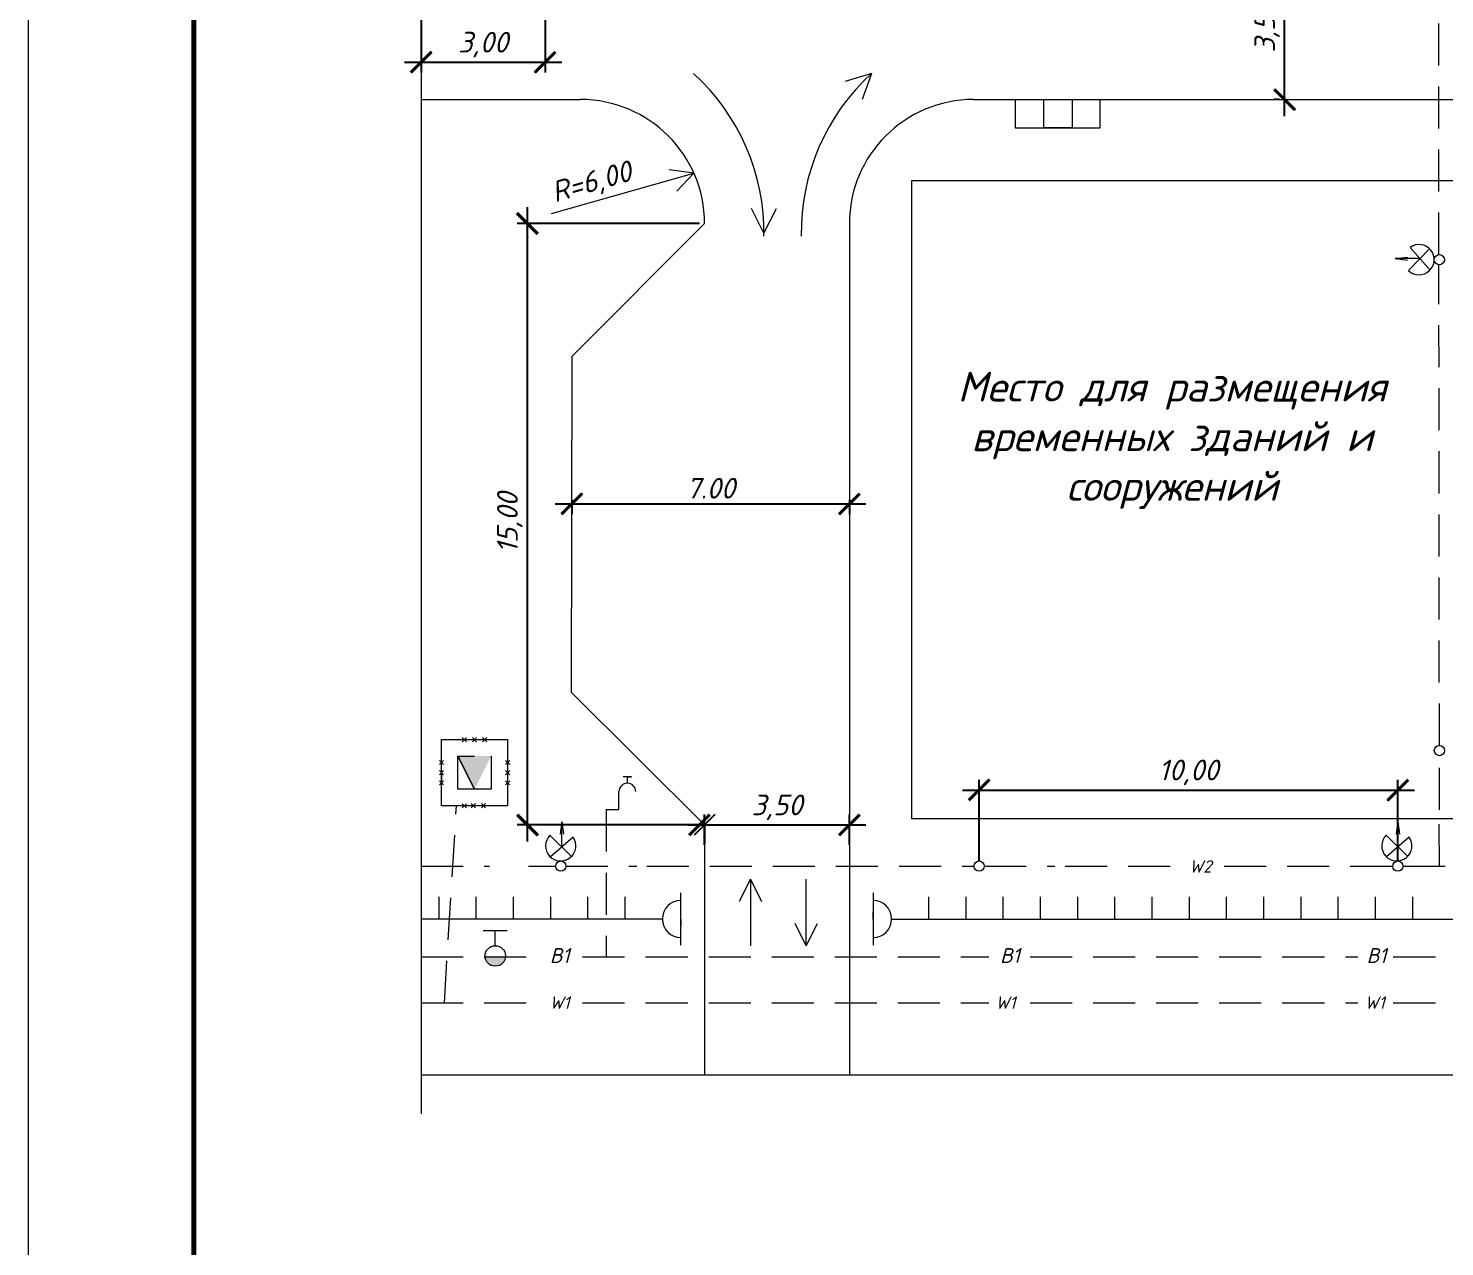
# Model space of a CAD drawing. Header units: millimetres. Extents: x 27137 to 30937, y -4667 to -569.
# Drawn here: x 29377.2 to 29548.5, y -3015.9 to -2868.6 of the extents above; entities that cross this region are included whole.
import ezdxf

# ---------------------------------------------------------------- set-up
doc = ezdxf.new("R2010")
doc.units = ezdxf.units.MM
doc.header["$LTSCALE"] = 0.4
doc.linetypes.add('ACAD_ISO02W100', pattern=[15, 12, -3])
doc.linetypes.add('штриховаяX2', pattern=[38.1, 25.4, -12.7])
doc.layers.add('здания', color=7, linetype='Continuous', lineweight=40)
doc.styles.add('Isocpeur', font='isocpeui.ttf', dxfattribs={"height": 2.5})
doc.styles.get("Standard").update_dxf_attribs({"font": 'isocpeui.ttf', "height": 2.5})
doc.dimstyles.new('06', dxfattribs={"dimtxt": 2.5, "dimasz": 2.5, "dimexe": 1.25, "dimexo": 0.625, "dimtad": 1, "dimdec": 0, "dimlfac": 200, "dimtxsty": 'Standard', "dimblk": 'OBLIQUE', "dimcen": 2.5, "dimdle": 2, "dimadec": 0, "dimazin": 0, "dimtfac": 1, "dimtdec": 0, "dimtmove": 0, "dimatfit": 3, "dimldrblk": 'OBLIQUE', "dimfxl": 1, "dimarcsym": 0})

# ---------------------------------------------------------------- blocks, each defined once
blk = doc.blocks.new('_Oblique')
at = {"color": 0, "linetype": 'ByBlock', "lineweight": -2}
blk.add_line((-0.5, -0.5), (0.5, 0.5), dxfattribs=at)
blk = doc.blocks.new('*D551')
at = {"color": 0, "lineweight": -2, "transparency": 16777216}
for p, q in [((29529.12, -2879.23), (29529.12, -2857.73)), ((29528.49, -2859.73), (29527.87, -2859.73)), ((29528.49, -2877.23), (29527.87, -2877.23))]:
    blk.add_line(p, q, dxfattribs=at)
at = {"layer": 'Defpoints', "color": 0, "transparency": 16777216}
for p in [(29529.12, -2859.73), (29529.12, -2859.73), (29529.12, -2877.23)]:
    blk.add_point(p, dxfattribs=at)
at = {"color": 0, "lineweight": -2, "transparency": 16777216, "xscale": 2.5, "yscale": 2.5, "zscale": 2.5}
for p, rotation in [((29529.12, -2859.73), 90), ((29529.12, -2877.23), 270)]:
    blk.add_blockref('_Oblique', p, dxfattribs=dict(at, rotation=rotation))
at = {"color": 0, "lineweight": 15, "transparency": 16777216, "insert": (29526.99, -2868.48), "char_height": 2.5, "attachment_point": 5, "rotation": 90, "style": 'Isocpeur'}
blk.add_mtext('3,50', dxfattribs=at)
blk = doc.blocks.new('*D552')
at = {"color": 0, "lineweight": -2, "transparency": 16777216}
for p, q in [((29424.73, -2855.35), (29424.73, -2873.97)), ((29439.72, -2855.35), (29439.72, -2873.97)), ((29422.73, -2872.72), (29441.72, -2872.72))]:
    blk.add_line(p, q, dxfattribs=at)
at = {"layer": 'Defpoints', "color": 0, "transparency": 16777216}
for p in [(29424.73, -2854.73), (29439.72, -2854.73), (29439.72, -2872.72)]:
    blk.add_point(p, dxfattribs=at)
at = {"color": 0, "lineweight": -2, "transparency": 16777216, "xscale": 2.5, "yscale": 2.5, "zscale": 2.5, "rotation": 180}
blk.add_blockref('_Oblique', (29424.73, -2872.72), dxfattribs=at)
at = {"color": 0, "lineweight": -2, "transparency": 16777216, "xscale": 2.5, "yscale": 2.5, "zscale": 2.5}
blk.add_blockref('_Oblique', (29439.72, -2872.72), dxfattribs=at)
at = {"color": 0, "lineweight": 15, "transparency": 16777216, "insert": (29432.22, -2870.59), "char_height": 2.5, "attachment_point": 5, "style": 'Isocpeur'}
blk.add_mtext('3,00', dxfattribs=at)
blk = doc.blocks.new('*D521')
at = {"color": 0, "lineweight": -2, "transparency": 16777216}
for p, q in [((29492.17, -2969.28), (29492.17, -2959.46)), ((29542.81, -2969.28), (29542.81, -2959.46)), ((29490.17, -2960.71), (29544.81, -2960.71))]:
    blk.add_line(p, q, dxfattribs=at)
at = {"layer": 'Defpoints', "color": 0, "transparency": 16777216}
for p in [(29542.81, -2960.71), (29492.17, -2969.9), (29542.81, -2969.9)]:
    blk.add_point(p, dxfattribs=at)
at = {"color": 0, "lineweight": -2, "transparency": 16777216, "xscale": 2.5, "yscale": 2.5, "zscale": 2.5, "rotation": 180}
blk.add_blockref('_Oblique', (29492.17, -2960.71), dxfattribs=at)
at = {"color": 0, "lineweight": -2, "transparency": 16777216, "xscale": 2.5, "yscale": 2.5, "zscale": 2.5}
blk.add_blockref('_Oblique', (29542.81, -2960.71), dxfattribs=at)
at = {"color": 0, "lineweight": 15, "transparency": 16777216, "insert": (29517.49, -2958.58), "char_height": 2.5, "attachment_point": 5, "style": 'Isocpeur'}
blk.add_mtext('10,00', dxfattribs=at)
blk = doc.blocks.new('*D522')
at = {"color": 0, "lineweight": -2, "transparency": 16777216}
for p, q in [((29459, -2967.33), (29459, -2963.68)), ((29476.5, -2967.33), (29476.5, -2963.68)), ((29457, -2964.93), (29478.5, -2964.93))]:
    blk.add_line(p, q, dxfattribs=at)
at = {"layer": 'Defpoints', "color": 0, "transparency": 16777216}
for p in [(29476.5, -2964.93), (29459, -2967.95), (29476.5, -2967.95)]:
    blk.add_point(p, dxfattribs=at)
at = {"color": 0, "lineweight": -2, "transparency": 16777216, "xscale": 2.5, "yscale": 2.5, "zscale": 2.5, "rotation": 180}
blk.add_blockref('_Oblique', (29459, -2964.93), dxfattribs=at)
at = {"color": 0, "lineweight": -2, "transparency": 16777216, "xscale": 2.5, "yscale": 2.5, "zscale": 2.5}
blk.add_blockref('_Oblique', (29476.5, -2964.93), dxfattribs=at)
at = {"color": 0, "lineweight": 15, "transparency": 16777216, "insert": (29467.75, -2962.8), "char_height": 2.5, "attachment_point": 5, "style": 'Isocpeur'}
blk.add_mtext('3,50', dxfattribs=at)
blk = doc.blocks.new('*D564')
at = {"color": 0, "lineweight": -2, "transparency": 16777216}
for p, q in [((29437.58, -2966.93), (29437.58, -2890.23)), ((29458.37, -2892.23), (29436.33, -2892.23)), ((29458.37, -2964.93), (29436.33, -2964.93))]:
    blk.add_line(p, q, dxfattribs=at)
at = {"layer": 'Defpoints', "color": 0, "transparency": 16777216}
for p in [(29437.58, -2892.23), (29459, -2892.23), (29459, -2964.93)]:
    blk.add_point(p, dxfattribs=at)
at = {"color": 0, "lineweight": -2, "transparency": 16777216, "xscale": 2.5, "yscale": 2.5, "zscale": 2.5}
for p, rotation in [((29437.58, -2892.23), 90), ((29437.58, -2964.93), 270)]:
    blk.add_blockref('_Oblique', p, dxfattribs=dict(at, rotation=rotation))
at = {"color": 0, "lineweight": 15, "transparency": 16777216, "insert": (29435.45, -2928.42), "char_height": 2.5, "attachment_point": 5, "rotation": 90, "style": 'Isocpeur'}
blk.add_mtext('15,00', dxfattribs=at)
blk = doc.blocks.new('_ArchTick')
at = {"color": 0, "linetype": 'ByBlock', "const_width": 0.15}
blk.add_lwpolyline([(-0.5, -0.5), (0.5, 0.5)], dxfattribs=at)
blk = doc.blocks.new('*D550')
at = {"color": 0, "lineweight": -2, "transparency": 16777216}
for p, q in [((29440.93, -2926.11), (29478.5, -2926.11)), ((29442.93, -2925.64), (29442.93, -2927.36)), ((29476.5, -2925.64), (29476.5, -2927.36))]:
    blk.add_line(p, q, dxfattribs=at)
at = {"layer": 'Defpoints', "color": 0, "transparency": 16777216}
for p in [(29442.93, -2925.02), (29476.5, -2925.02), (29476.5, -2926.11)]:
    blk.add_point(p, dxfattribs=at)
at = {"color": 0, "lineweight": -2, "transparency": 16777216, "xscale": 2.5, "yscale": 2.5, "zscale": 2.5, "rotation": 180}
blk.add_blockref('_Oblique', (29442.93, -2926.11), dxfattribs=at)
at = {"color": 0, "lineweight": -2, "transparency": 16777216, "xscale": 2.5, "yscale": 2.5, "zscale": 2.5}
blk.add_blockref('_Oblique', (29476.5, -2926.11), dxfattribs=at)
at = {"color": 0, "lineweight": 15, "transparency": 16777216, "insert": (29459.71, -2924.22), "char_height": 2.5, "attachment_point": 5, "style": 'Isocpeur'}
blk.add_mtext('7.00', dxfattribs=at)

msp = doc.modelspace()

# ---------------------------------------------------------------- hatches: boundary and pattern name
at = {"lineweight": 15}
h = msp.add_hatch(color=256, dxfattribs=at)
h.dxf.hatch_style = 1
h.paths.add_polyline_path([(29431.1806, -2956.6121), (29429.1806, -2956.6121), (29431.1806, -2960.6121), (29431.1806, -2958.6121)])
h.paths.add_polyline_path([(29433.1806, -2956.6121), (29431.1806, -2956.6121), (29431.1806, -2958.6121), (29431.1806, -2960.6121)])
msp.add_hatch(color=256, dxfattribs=at).paths.add_polyline_path([(29434.93, -2980.7682), (29433.6929, -2980.7682), (29432.4557, -2980.7682, 1)])

# ---------------------------------------------------------------- linework, layer by layer
at = {"lineweight": 15, "ltscale": 0.5}
for p, q in [((29424.7253, -2775.3688), (29424.7253, -2995.1564)), ((29424.7253, -2859.7279), (29424.7253, -2877.2279)), ((29424.7253, -2859.7279), (29424.7253, -2877.2279)), ((29424.7253, -2877.2279), (29443.9963, -2877.2279)), ((29424.7253, -2877.2279), (29424.7253, -2954.6358)), ((29491.4963, -2877.2279), (29558.4382, -2877.2279)), ((29522.9236, -2877.2279), (29522.9236, -2877.2279)), ((29458.9963, -2892.2279), (29442.9263, -2908.3144)), ((29476.4963, -2892.2279), (29476.4963, -2995.1564)), ((29544.0978, -2897.9008), (29546.6478, -2895.2835)), ((29544.3054, -2895.1094), (29546.7041, -2897.8435)), ((29476.4963, -2896.167), (29476.4963, -2896.167)), ((29542.4846, -2896.4661), (29543.9546, -2896.2719)), ((29545.4957, -2896.4661), (29542.4846, -2896.4661)), ((29542.4846, -2896.4661), (29543.951, -2896.6575)), ((29442.9263, -2908.3144), (29442.8808, -2948.895)), ((29458.9963, -2964.9288), (29442.8808, -2948.895)), ((29450.1559, -2959.11), (29449.1559, -2959.11)), ((29449.6559, -2959.8862), (29449.6559, -2959.11)), ((29449.6559, -2959.11), (29450.1559, -2959.11)), ((29448.6428, -2963.0799), (29448.6428, -2960.8992)), ((29447.0903, -2963.0799), (29448.6428, -2963.0799)), ((29542.8099, -2966.9155), (29542.8099, -2962.7167)), ((29542.8099, -2962.7167), (29542.8099, -2964.8161)), ((29441.7309, -2964.5707), (29441.5395, -2966.037)), ((29441.7309, -2967.5817), (29441.7309, -2964.5707)), ((29441.7309, -2964.5707), (29441.925, -2966.0406)), ((29458.9963, -2964.9288), (29458.9963, -2995.1564)), ((29542.8099, -2964.5707), (29542.6184, -2966.037)), ((29542.8099, -2967.5817), (29542.8099, -2964.5707)), ((29542.8099, -2964.5707), (29543.004, -2966.0406)), ((29440.2961, -2966.1839), (29442.9134, -2968.7338)), ((29443.0876, -2966.3914), (29440.3535, -2968.7902)), ((29541.3751, -2966.1838), (29543.9924, -2968.7338)), ((29544.1666, -2966.3914), (29541.4325, -2968.7902)), ((29424.7253, -2994.875), (29424.7253, -2999.875)), ((29424.7253, -2994.875), (29424.7253, -2999.875)), ((29424.7253, -2995.1564), (29672.9378, -2995.1564))]:
    msp.add_line(p, q, dxfattribs=at)
at = {"linetype": 'штриховаяX2', "lineweight": 15, "ltscale": 0.5}
for p, q in [((29547.7656, -2895.9776), (29547.7276, -2857.6785)), ((29547.8246, -2955.3219), (29547.7668, -2897.2068)), ((29547.8323, -2963.1054), (29547.8258, -2956.5552)), ((29427.542, -2986.428), (29428.9997, -2962.6121)), ((29447.0903, -2963.0799), (29447.0903, -2980.8602)), ((29547.8227, -2969.915), (29547.8171, -2964.3386)), ((29424.7253, -2969.915), (29432.9843, -2969.915)), ((29437.7037, -2969.915), (29438.2478, -2969.915)), ((29438.2478, -2969.915), (29440.9869, -2969.915)), ((29442.2199, -2969.915), (29450.7833, -2969.915)), ((29452.0165, -2969.915), (29491.5575, -2969.915)), ((29492.7906, -2969.915), (29501.354, -2969.915)), ((29502.5872, -2969.915), (29517.0916, -2969.915)), ((29521.8109, -2969.915), (29542.1933, -2969.915)), ((29543.4264, -2969.915), (29551.9898, -2969.915)), ((29424.7253, -2980.8602), (29438.2478, -2980.8602)), ((29444.2499, -2980.8602), (29493.3505, -2980.8602)), ((29498.3557, -2980.8602), (29537.981, -2980.8602)), ((29542.2564, -2980.8602), (29558.4382, -2980.8602)), ((29424.7253, -2986.428), (29438.2478, -2986.428)), ((29444.2499, -2986.428), (29493.3505, -2986.428)), ((29498.3557, -2986.428), (29537.981, -2986.428)), ((29542.2564, -2986.428), (29558.4382, -2986.428))]:
    msp.add_line(p, q, dxfattribs=at)
at = {"lineweight": 15}
for p, q in [((29479.1853, -2874.066), (29475.9803, -2875.0547)), ((29479.1853, -2874.066), (29478.0532, -2877.2233)), ((29496.5565, -2877.2279), (29496.5565, -2880.6685)), ((29499.9971, -2880.6685), (29499.9971, -2877.2279)), ((29503.4378, -2877.2279), (29503.4378, -2880.6685)), ((29506.8241, -2880.6685), (29506.8241, -2877.2279)), ((29496.5565, -2880.6685), (29506.8241, -2880.6685)), ((29503.4378, -2880.6685), (29499.9971, -2880.6685)), ((29440.4878, -2891.0074), (29457.6977, -2886.123)), ((29457.6977, -2886.123), (29454.7253, -2885.7466)), ((29457.6977, -2886.123), (29455.624, -2888.2927)), ((29466.1734, -2893.3864), (29464.6734, -2890.3864)), ((29466.1734, -2893.3864), (29467.6734, -2890.3864)), ((29427.1806, -2954.6121), (29435.1806, -2954.6121)), ((29427.1806, -2962.6121), (29427.1806, -2954.6121)), ((29429.7028, -2954.3621), (29430.2028, -2954.8621)), ((29430.2028, -2954.3621), (29429.7028, -2954.8621)), ((29430.9306, -2954.3621), (29431.4306, -2954.8621)), ((29431.4306, -2954.3621), (29430.9306, -2954.8621)), ((29432.1606, -2954.3621), (29432.6606, -2954.8621)), ((29432.6606, -2954.3621), (29432.1606, -2954.8621)), ((29435.1806, -2954.6121), (29435.1806, -2962.6121)), ((29429.1806, -2960.6121), (29429.1806, -2956.6121)), ((29429.1806, -2956.6121), (29431.1806, -2956.6121)), ((29431.1806, -2960.6121), (29429.1806, -2956.6121)), ((29429.1806, -2956.6121), (29431.1806, -2960.6121)), ((29433.1806, -2956.6121), (29433.1806, -2960.6121)), ((29426.9306, -2957.1321), (29427.4306, -2957.6321)), ((29427.4306, -2957.1321), (29426.9306, -2957.6321)), ((29426.9306, -2958.3621), (29427.4306, -2958.8621)), ((29427.4306, -2958.3621), (29426.9306, -2958.8621)), ((29427.1806, -2958.6121), (29427.1806, -2957.3821)), ((29427.1806, -2958.6121), (29427.1806, -2959.8421)), ((29434.9306, -2957.1321), (29435.4306, -2957.6321)), ((29435.4306, -2957.1321), (29434.9306, -2957.6321)), ((29434.9306, -2957.6321), (29434.9306, -2957.6321)), ((29434.9306, -2958.3621), (29435.4306, -2958.8621)), ((29435.4306, -2958.3621), (29434.9306, -2958.8621)), ((29426.9306, -2959.5921), (29427.4306, -2960.0921)), ((29427.4306, -2959.5921), (29426.9306, -2960.0921)), ((29427.1806, -2959.8421), (29427.1806, -2959.8421)), ((29434.9306, -2958.8621), (29434.9306, -2958.8621)), ((29434.9306, -2959.5921), (29435.4306, -2960.0921)), ((29435.4306, -2959.5921), (29434.9306, -2960.0921)), ((29434.9306, -2960.0921), (29434.9306, -2960.0921)), ((29431.1806, -2960.6121), (29429.1806, -2960.6121)), ((29433.1806, -2960.6121), (29431.1806, -2960.6121)), ((29435.1806, -2962.6121), (29427.1806, -2962.6121)), ((29429.7028, -2962.3621), (29430.2028, -2962.8621)), ((29430.2028, -2962.3621), (29429.7028, -2962.8621)), ((29430.7798, -2962.3467), (29431.2798, -2962.8467)), ((29431.2798, -2962.3467), (29430.7798, -2962.8467)), ((29431.0298, -2962.5967), (29432.2598, -2962.5967)), ((29432.0098, -2962.3467), (29432.5098, -2962.8467)), ((29432.5098, -2962.3467), (29432.0098, -2962.8467)), ((29464.525, -2971.4689), (29463.175, -2974.1689)), ((29464.525, -2971.4689), (29464.525, -2979.5616)), ((29464.525, -2971.4689), (29464.525, -2975.9689)), ((29464.525, -2971.4689), (29464.525, -2974.1689)), ((29464.525, -2971.4689), (29465.875, -2974.1689)), ((29471.2766, -2979.5616), (29471.2766, -2971.4689)), ((29426.887, -2976.3042), (29426.887, -2973.6042)), ((29426.887, -2976.3042), (29426.887, -2973.6042)), ((29431.387, -2976.3042), (29431.387, -2973.6042)), ((29431.387, -2976.3042), (29431.387, -2973.6042)), ((29435.887, -2976.3042), (29435.887, -2973.6042)), ((29435.887, -2976.3042), (29435.887, -2973.6042)), ((29435.887, -2976.3042), (29435.887, -2973.6042)), ((29435.887, -2976.3042), (29435.887, -2973.6042)), ((29435.887, -2976.3042), (29435.887, -2973.6042)), ((29435.887, -2976.3042), (29435.887, -2973.6042)), ((29440.387, -2976.3042), (29440.387, -2973.6042)), ((29440.387, -2976.3042), (29440.387, -2973.6042)), ((29444.887, -2976.3042), (29444.887, -2973.6042)), ((29444.887, -2976.3042), (29444.887, -2973.6042)), ((29444.887, -2976.3042), (29444.887, -2973.6042)), ((29444.887, -2976.3042), (29444.887, -2973.6042)), ((29444.887, -2976.3042), (29444.887, -2973.6042)), ((29444.887, -2976.3042), (29444.887, -2973.6042)), ((29449.387, -2976.3042), (29449.387, -2973.6042)), ((29449.387, -2976.3042), (29449.387, -2973.6042)), ((29456.137, -2979.4542), (29456.137, -2973.1542)), ((29479.3555, -2973.1542), (29479.3555, -2979.4542)), ((29486.1055, -2976.3042), (29486.1055, -2973.6042)), ((29486.1055, -2976.3042), (29486.1055, -2973.6042)), ((29490.6055, -2976.3042), (29490.6055, -2973.6042)), ((29490.6055, -2976.3042), (29490.6055, -2973.6042)), ((29495.1055, -2976.3042), (29495.1055, -2973.6042)), ((29495.1055, -2976.3042), (29495.1055, -2973.6042)), ((29499.6055, -2976.3042), (29499.6055, -2973.6042)), ((29499.6055, -2976.3042), (29499.6055, -2973.6042)), ((29499.6055, -2976.3042), (29499.6055, -2973.6042)), ((29499.6055, -2976.3042), (29499.6055, -2973.6042)), ((29504.1055, -2976.3042), (29504.1055, -2973.6042)), ((29504.1055, -2976.3042), (29504.1055, -2973.6042)), ((29508.6055, -2976.3042), (29508.6055, -2973.6042)), ((29508.6055, -2976.3042), (29508.6055, -2973.6042)), ((29513.1055, -2976.3042), (29513.1055, -2973.6042)), ((29513.1055, -2976.3042), (29513.1055, -2973.6042)), ((29513.1055, -2976.3042), (29513.1055, -2973.6042)), ((29513.1055, -2976.3042), (29513.1055, -2973.6042)), ((29517.6055, -2976.3042), (29517.6055, -2973.6042)), ((29517.6055, -2976.3042), (29517.6055, -2973.6042)), ((29522.1055, -2976.3042), (29522.1055, -2973.6042)), ((29522.1055, -2976.3042), (29522.1055, -2973.6042)), ((29526.6055, -2976.3042), (29526.6055, -2973.6042)), ((29526.6055, -2976.3042), (29526.6055, -2973.6042)), ((29526.6055, -2976.3042), (29526.6055, -2973.6042)), ((29526.6055, -2976.3042), (29526.6055, -2973.6042)), ((29531.1055, -2976.3042), (29531.1055, -2973.6042)), ((29531.1055, -2976.3042), (29531.1055, -2973.6042)), ((29535.6055, -2976.3042), (29535.6055, -2973.6042)), ((29535.6055, -2976.3042), (29535.6055, -2973.6042)), ((29540.1055, -2976.3042), (29540.1055, -2973.6042)), ((29540.1055, -2976.3042), (29540.1055, -2973.6042)), ((29540.1055, -2976.3042), (29540.1055, -2973.6042)), ((29540.1055, -2976.3042), (29540.1055, -2973.6042)), ((29544.6055, -2976.3042), (29544.6055, -2973.6042)), ((29544.6055, -2976.3042), (29544.6055, -2973.6042)), ((29479.3555, -2976.3042), (29479.3555, -2975.4802)), ((29453.887, -2976.3042), (29424.7253, -2976.3042)), ((29456.137, -2976.3042), (29456.137, -2977.1283)), ((29471.2766, -2979.5616), (29469.9266, -2976.8616)), ((29471.2766, -2979.5616), (29472.6266, -2976.8616)), ((29481.6055, -2976.3042), (29558.4382, -2976.3042)), ((29432.2295, -2977.6992), (29433.6873, -2977.6992)), ((29433.6873, -2979.5304), (29433.6873, -2977.6992)), ((29433.6873, -2977.6992), (29435.145, -2977.6992))]:
    msp.add_line(p, q, dxfattribs=at)
at = {"ltscale": 0.5}
msp.add_line((29458.9963, -2964.9288), (29458.9963, -2967.2279), dxfattribs=at)
at = {"color": 7, "lineweight": 15}
msp.add_lwpolyline([(29377.2396, -3328.1159), (30218.2396, -3328.1159), (30218.2396, -2734.1159), (29377.2396, -2734.1159)], close=True, dxfattribs=at)
at = {"lineweight": 15, "const_width": 0.6}
msp.add_lwpolyline([(29397.2396, -3323.1159), (30213.2396, -3323.1159), (30213.2396, -2739.1159), (29397.2396, -2739.1159)], close=True, dxfattribs=at)
at = {"lineweight": 15, "ltscale": 0.5}
msp.add_lwpolyline([(29484.0677, -2887.0224), (29554.3276, -2887.0224), (29554.3276, -2964.1779), (29484.0677, -2964.1779)], close=True, dxfattribs=at)
for centre in [(29547.8165, -2896.5922), (29547.8246, -2955.9385), (29441.6034, -2969.9026), (29492.1741, -2969.9026), (29542.8099, -2969.9026)]:
    msp.add_circle(centre, 0.6167, dxfattribs=at)
at = {"lineweight": 15}
msp.add_circle((29433.6929, -2980.7682), 1.2372, dxfattribs=at)
for centre, radius, start, end in [((29440.0003, -2893.3864), 26.1731, 359.24811, 47.576213), ((29496.8419, -2893.3864), 26.1731, 132.423787, 180.75189), ((29456.137, -2976.3042), 2.25, 90, 270), ((29479.3555, -2976.3042), 2.25, 270, 90)]:
    msp.add_arc(centre, radius, start, end, dxfattribs=at)
at = {"lineweight": 15, "ltscale": 0.5}
for centre, radius, start, end in [((29443.9963, -2892.2279), 15, 0, 90), ((29491.4963, -2892.2279), 15, 90, 180), ((29545.3728, -2896.5922), 1.8271, 225.74633, 125.748105), ((29449.6559, -2960.8992), 1.0131, 0, 180), ((29441.6048, -2967.4588), 1.8271, 135.74633, 35.748105), ((29542.6837, -2967.4588), 1.8271, 135.74633, 35.748105)]:
    msp.add_arc(centre, radius, start, end, dxfattribs=at)

# ---------------------------------------------------------------- block references
at = {"layer": 'здания', "color": 7, "lineweight": 20, "xscale": 2.5, "yscale": 2.5, "zscale": 2.5}
for p, rotation in [((29424.7253, -2872.719), 180), ((29439.7197, -2872.719), 180), ((29529.1153, -2877.2279), 270), ((29437.5765, -2892.2279), 270), ((29442.9263, -2926.1111), 180), ((29476.4963, -2926.1111), 180), ((29492.1741, -2960.7057), 180), ((29542.8099, -2960.7057), 180), ((29437.5765, -2964.9288), 270), ((29458.3713, -2964.9288), 180), ((29476.4963, -2964.9288), 180)]:
    msp.add_blockref('_ArchTick', p, dxfattribs=dict(at, rotation=rotation))

# ---------------------------------------------------------------- texts
at = {"lineweight": 15, "insert": (29445.3672, -2887.4136), "char_height": 2.5, "attachment_point": 5, "rotation": 15.84478, "style": 'Isocpeur'}
msp.add_mtext('R=6,00', dxfattribs=at)
at = {"lineweight": 15, "insert": (29515.5142, -2918.4326), "char_height": 3.6, "attachment_point": 5, "style": 'Isocpeur'}
msp.add_mtext_dynamic_manual_height_columns('Место для размещения временных зданий и сооружений', width=62.337472, gutter_width=12.5, heights=[0], dxfattribs=at)
at = {"linetype": 'штриховаяX2', "lineweight": 15, "char_height": 1.5, "attachment_point": 1, "style": 'Isocpeur'}
for s, insert in [('W2', (29517.5916, -2969.1926)), ('W1', (29440.2609, -2985.657)), ('W1', (29494.1721, -2985.657)), ('W1', (29538.8028, -2985.657))]:
    msp.add_mtext_dynamic_manual_height_columns(s, width=3.719358, gutter_width=12.5, heights=[0], dxfattribs=dict(at, insert=insert))
at = {"linetype": 'ACAD_ISO02W100', "lineweight": 15, "char_height": 1.8, "attachment_point": 1, "style": 'Isocpeur'}
for insert in [(29440.2777, -2979.8148), (29494.7103, -2979.8148), (29539.0281, -2979.8148)]:
    msp.add_mtext_dynamic_manual_height_columns('В1', width=8.608704, gutter_width=12.5, heights=[0], dxfattribs=dict(at, insert=insert))

# ---------------------------------------------------------------- dimensions: what is measured, and where the dimension line sits
at = {"lineweight": 15}
for p1, p2, distance, text, picture, middle in [((29424.7253, -2854.7279), (29439.7197, -2854.7279), -17.9911, '3,00', '*D552', (29432.2225, -2870.594)), ((29529.1153, -2877.2279), (29529.1153, -2859.7279), 0, '3,50', '*D551', (29526.9903, -2868.4779)), ((29458.9963, -2967.9501), (29476.4963, -2967.9501), 3.0212, '3,50', '*D522', (29467.7463, -2962.8038))]:
    dim = msp.add_aligned_dim(p1=p1, p2=p2, distance=distance, text=text, dimstyle='06', override={"dimtxsty": 'Isocpeur'}, dxfattribs=at)
    dim.commit()
    dim.dimension.update_dxf_attribs({"geometry": picture, "text_midpoint": middle})
for base, p1, p2, angle, text, picture, middle in [((29437.5765, -2892.2279), (29458.9963, -2964.9288), (29458.9963, -2892.2279), 90, '15,00', '*D564', (29437.5765, -2928.4194)), ((29542.8099, -2960.7057), (29492.1741, -2969.9026), (29542.8099, -2969.9026), 0, '10,00', '*D521', (29517.492, -2960.7057))]:
    dim = msp.add_linear_dim(base=base, p1=p1, p2=p2, angle=angle, text=text, dimstyle='06', override={"dimtxsty": 'Isocpeur'}, dxfattribs=at)
    dim.commit()
    dim.dimension.update_dxf_attribs({"geometry": picture, "text_midpoint": middle, "dimtype": 161})
dim = msp.add_linear_dim(base=(29476.4963, -2926.1111), p1=(29442.9263, -2925.0151), p2=(29476.4963, -2925.0151), text='7.00', dimstyle='06', override={"dimtxsty": 'Isocpeur'}, dxfattribs=at)
dim.commit()
dim.dimension.update_dxf_attribs({"geometry": '*D550', "text_midpoint": (29459.7113, -2924.22)})

doc.saveas('drawing.dxf')
